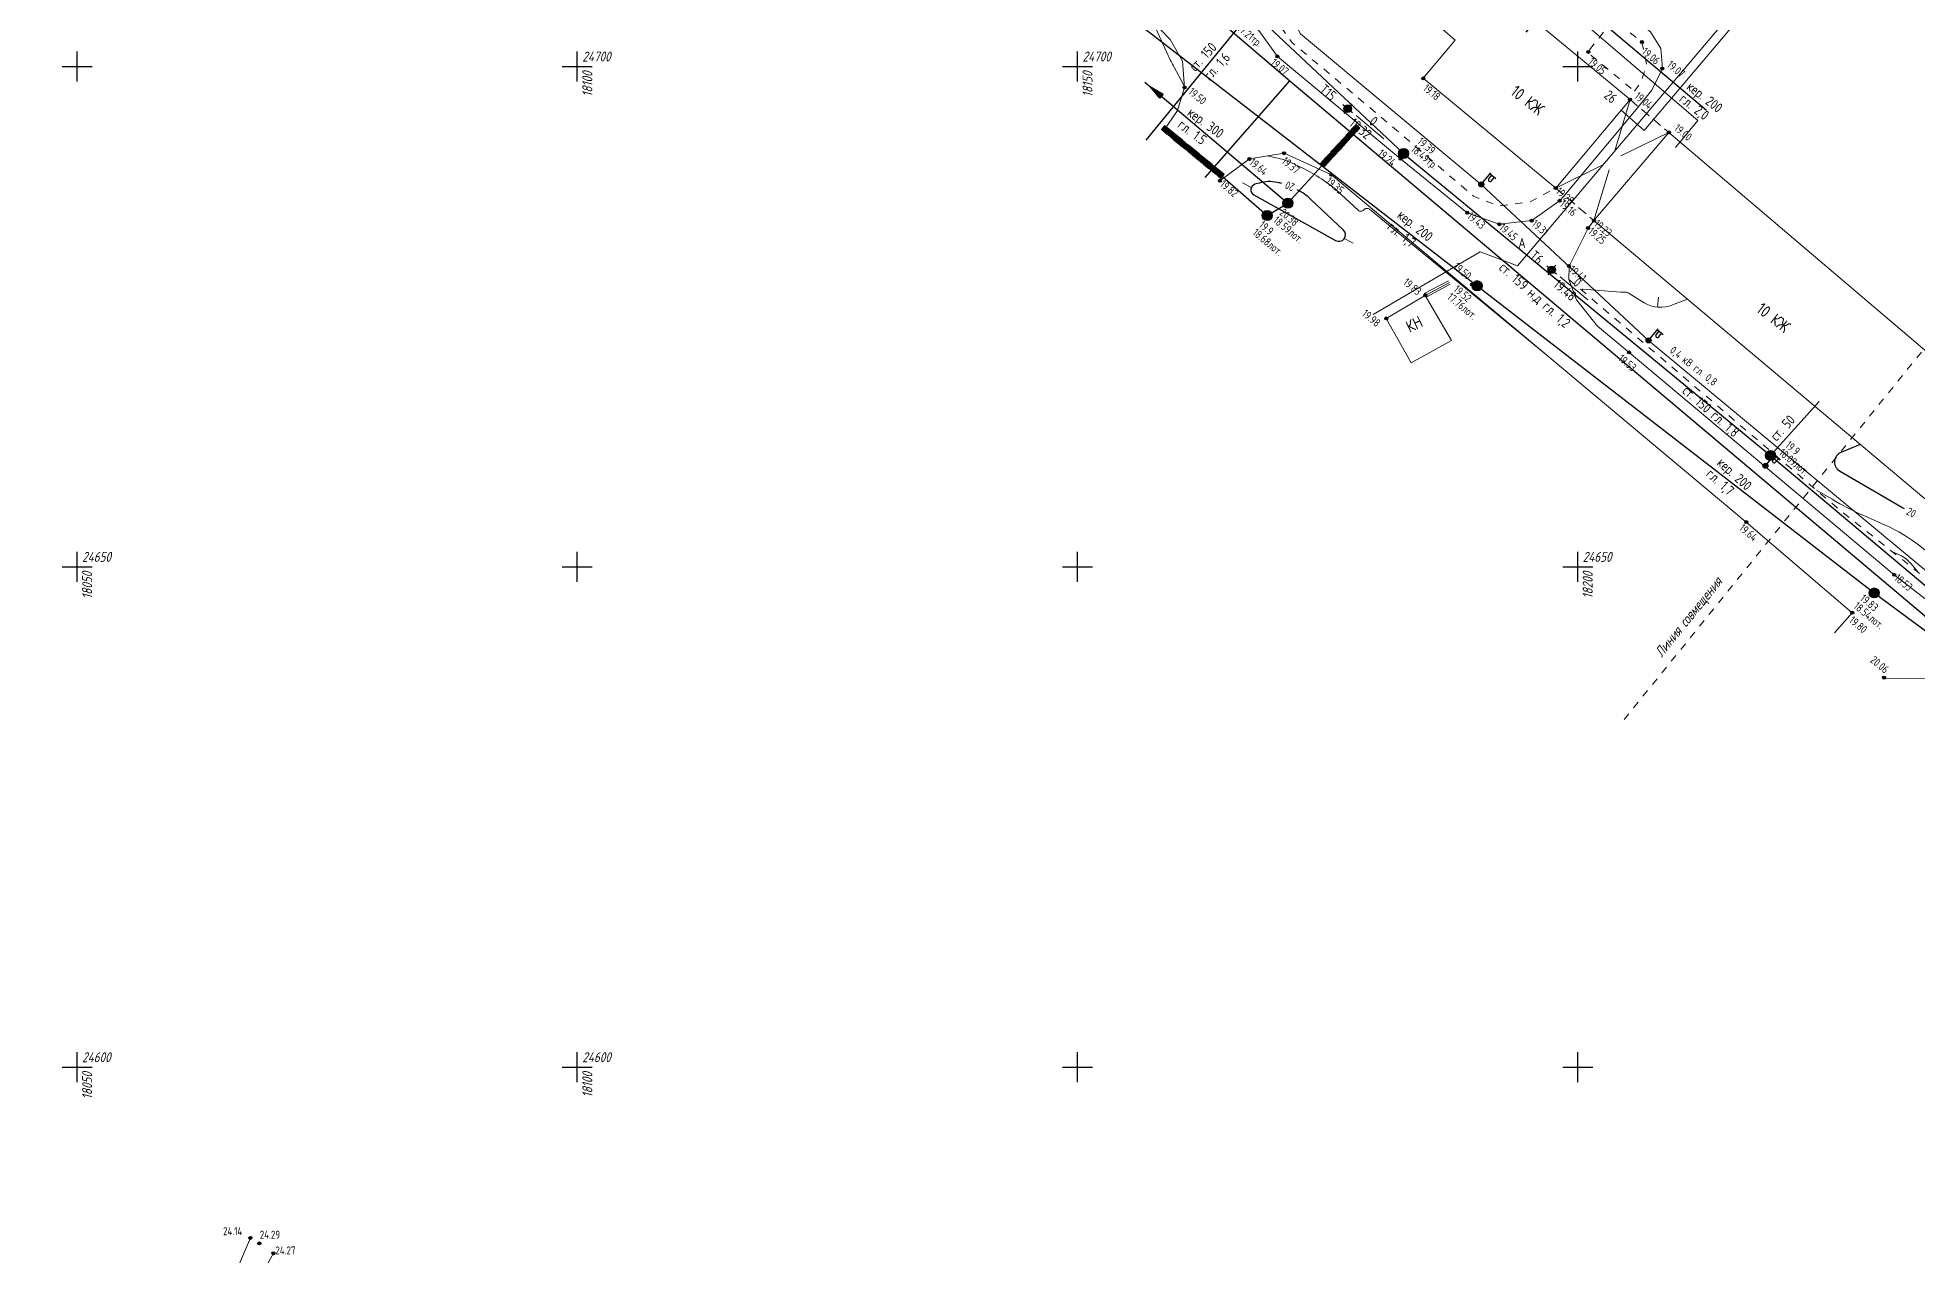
# Model space of a CAD drawing. Header units: metres. Extents: x 2491 to 4153, y 1142 to 2058.
# Drawn here: x 2638.1 to 2826, y 1587.5 to 1709.2 of the extents above; entities that cross this region are included whole.
import ezdxf
from ezdxf.enums import TextEntityAlignment as Align

# ---------------------------------------------------------------- set-up
doc = ezdxf.new("R2010")
doc.units = ezdxf.units.M
doc.linetypes.add('g5_01_5x1_5', pattern=[1.5, 0.75, -0.75])
doc.linetypes.add('g5_02x1', pattern=[1.5, 1, -0.5])
for name, color, linetype, transparency in [('01_Геодезические пункты', 7, 'Continuous', 0.6), ('02_Сетка', 7, 'Continuous', 0.6), ('03_Здания и строения', 7, 'Continuous', 0.6), ('05_Элементы зданий', 7, 'Continuous', 0.6), ('06_Инженерно-технические сооружения', 7, 'Continuous', 0.6), ('07_Объекты электропередачи', 7, 'Continuous', 0.6), ('10_Границы покрытий и угодий', 7, 'Continuous', 0.6), ('14_Ограждения', 7, 'Continuous', 0.6), ('19_Горизонтали', 7, 'Continuous', 0.6), ('30_Канализация', 7, 'Continuous', 0.6), ('31_Водопровод', 7, 'Continuous', 0.6), ('33_Газопровод', 7, 'Continuous', 0.6), ('37_Кабель низкого напряжения', 7, 'Continuous', 0.6), ('38_Кабели высокого напряжения', 7, 'Continuous', 0.6), ('44_Крышки колодцев', 7, 'Continuous', 0.6), ('61_Отметки высоты поверхности', 7, 'Continuous', 0.6)]:
    doc.layers.add(name, color=color, linetype=linetype, transparency=transparency)
doc.layers.add('rastr', color=7, linetype='Continuous')
doc.layers.add('Сетка', color=7, linetype='Continuous')
doc.styles.add('LIKE11', font='GOST_0.TTF')
doc.styles.add('LIKE14', font='GOST_0.TTF')
doc.styles.add('LIKE17', font='GOST_0.TTF')
doc.styles.add('LIKE32', font='GOST_0.TTF')
doc.styles.add('LIKE36', font='GOST_0.TTF')
doc.styles.add('Line_GUGK', font='GOST_0.TTF')
doc.styles.add('pragmai.shx', font='GOST_0.TTF')
doc.styles.get("Standard").update_dxf_attribs({"font": 'GOST_0.TTF'})
doc.linetypes.add('g5_119_1', pattern='A,4,-1,[31,GUGK_2005.shx,S=0.1,R=0,X=0,Y=0],0.35,[31,GUGK_2005.shx,S=0.08,R=0,X=0,Y=0],3.3,[31,GUGK_2005.shx,S=0.08,R=180,X=0,Y=0],0.35,[31,GUGK_2005.shx,S=0.1,R=180,X=0,Y=0],-1', length=10)
doc.linetypes.add('g5_119_3', pattern='A,4,-1,[31,GUGK_2005.shx,S=0.1,R=0,X=0,Y=0],4,[31,GUGK_2005.shx,S=0.1,R=180,X=0,Y=0],-1', length=10)
doc.linetypes.add('g5_122_g', pattern='A,1,-1,1.5,-0.4,["Г",Line_GUGK,S=1,R=0,X=0,Y=-0.5],-1.5,1.5,-1,4,-1,4,-1,3', length=20.9)
doc.linetypes.add('g5_122_k', pattern='A,1,-1,1.5,-0.4,["К",Line_GUGK,S=1,R=0,X=0,Y=-0.5],-1.5,1.5,-1,4,-1,4,-1,3', length=20.9)
doc.linetypes.add('g5_122_kl', pattern='A,1,-1,1.5,-0.4,["Кл",Line_GUGK,S=1,R=0,X=0,Y=-0.5],-2.4,1.5,-1,4,-1,4,-1,3', length=21.8)
doc.linetypes.add('g5_122_v', pattern='A,1,-1,1.5,-0.4,["В",Line_GUGK,S=1,R=0,X=0,Y=-0.5],-1.5,1.5,-1,4,-1,4,-1,3', length=20.9)
doc.linetypes.add('g5_472', pattern='A,0,-4,[25,GUGK_2005.shx,S=0.4,R=0,X=0,Y=-0.2],0', length=4)
doc.linetypes.add('g5_474_1a', pattern='A,1,-0.25,[28,GUGK_2005.shx,S=1,R=0,X=0,Y=0],-0.25,1', length=2.5)

# ---------------------------------------------------------------- blocks, each defined once
blk = doc.blocks.new('g5_012')
at = {"color": 92}
for points in [[(-1.5, 0), (1.5, 0)], [(0, -1.5), (0, 1.5)]]:
    blk.add_lwpolyline(points, dxfattribs=at)
blk = doc.blocks.new('g5_330')
blk.add_hatch(color=0).paths.add_polyline_path([(0.15, 0, 1), (-0.15, 0, 1)])
at = {"color": 0}
blk.add_circle((0, 0), 0.15, dxfattribs=at)
blk = doc.blocks.new('g5_117v')
h = blk.add_hatch(color=255)
h.paths.add_polyline_path([(-0.46, 0.04), (0.46, 0.04, 0.921954)])
h.paths.add_polyline_path([(0.46, -0.04), (-0.46, -0.04, 0.921954)])
at = {"color": 0}
blk.add_line((-0.5, 0), (0.5, 0), dxfattribs=at)
blk.add_circle((0, 0), 0.5, dxfattribs=at)
blk = doc.blocks.new('g5_110_1c')
h = blk.add_hatch(color=255)
edge = h.paths.add_edge_path()
edge.add_arc((0, 0), 0.212, 0, 360)
edge = h.paths.add_edge_path(flags=16)
edge.add_arc((0, 0), 0.0975, 0, 360)
h = blk.add_hatch(color=0)
edge = h.paths.add_edge_path()
edge.add_arc((0, 0), 0.06, 0, 360)
at = {"color": 0}
for p, q in [((0, 0.25), (0, 1.5)), ((0, 1.38), (0.75, 1.38))]:
    blk.add_line(p, q, dxfattribs=at)
blk.add_lwpolyline([(0.2, 1.38), (0.2, 0.93, 1.040016), (0.55, 0.93), (0.55, 1.38)], format="xyb", dxfattribs=at)
for radius in [0.25, 0.06]:
    blk.add_circle((0, 0), radius, dxfattribs=at)
blk = doc.blocks.new('g5_005_1')
h = blk.add_hatch(color=255)
edge = h.paths.add_edge_path()
edge.add_arc((0, 0), 0.338, 0, 360)
edge = h.paths.add_edge_path(flags=16)
edge.add_arc((0, 0), 0.1, 0, 360)
at = {"color": 0}
for p, q in [((-0.625, 0), (-0.375, 0)), ((0, 0.625), (0, 0.375)), ((0.375, 0), (0.625, 0)), ((0, -0.375), (0, -0.625))]:
    blk.add_line(p, q, dxfattribs=at)
for radius in [0.375, 0.0625]:
    blk.add_circle((0, 0), radius, dxfattribs=at)
blk = doc.blocks.new('g5_128a')
h = blk.add_hatch(color=255)
h.paths.add_polyline_path([(-0.1625, 0.2125), (-0.3375, 0.2125), (-0.3375, -0.2125), (-0.1625, -0.2125)])
h.paths.add_polyline_path([(0.0875, 0.2125), (-0.0875, 0.2125), (-0.0875, -0.2125), (0.0875, -0.2125)])
h.paths.add_polyline_path([(0.3375, 0.2125), (0.1625, 0.2125), (0.1625, -0.2125), (0.3375, -0.2125)])
at = {"color": 0}
blk.add_lwpolyline([(-0.375, -0.25), (0.375, -0.25), (0.375, 0.25), (-0.375, 0.25)], close=True, dxfattribs=at)
for points in [[(-0.125, -0.25), (-0.125, 0.25)], [(0.125, -0.25), (0.125, 0.25)]]:
    blk.add_lwpolyline(points, dxfattribs=at)
blk = doc.blocks.new('g5_117kl')
h = blk.add_hatch(color=255)
h.paths.add_polyline_path([(0.42, 0.2, 0.633652), (-0.42, 0.2)])
h.paths.add_polyline_path([(-0.45, 0.12, 0.067116), (-0.46, 0, 0.067116), (-0.45, -0.12), (0.45, -0.12, 0.067116), (0.46, 0, 0.067116), (0.45, 0.12)])
h.paths.add_polyline_path([(-0.42, -0.2, 0.633652), (0.42, -0.2)])
at = {"color": 0}
for p, q in [((-0.47, 0.16), (0.47, 0.16)), ((-0.47, -0.16), (0.47, -0.16))]:
    blk.add_line(p, q, dxfattribs=at)
blk.add_circle((0, 0), 0.5, dxfattribs=at)
blk = doc.blocks.new('g5_122_3')
blk.add_hatch(color=0).paths.add_polyline_path([(0, -0.25), (0, 0.25), (1.5, 0)])
at = {"color": 0}
blk.add_lwpolyline([(0, -0.25), (0, 0.25), (1.5, 0), (0, -0.25)], dxfattribs=at)
blk = doc.blocks.new('g5_117kb')
h = blk.add_hatch(color=255)
h.paths.add_polyline_path([(0.04, 0.04), (0.46, 0.04, 0.367426), (0.04, 0.46)])
h.paths.add_polyline_path([(-0.04, 0.46, 0.367426), (-0.46, 0.04), (-0.04, 0.04)])
h.paths.add_polyline_path([(-0.04, -0.04), (-0.46, -0.04, 0.367426), (-0.04, -0.46)])
h.paths.add_polyline_path([(0.04, -0.46, 0.367426), (0.46, -0.04), (0.04, -0.04)])
at = {"color": 0}
for points in [[(-0.5, 0), (0.5, 0)], [(0, 0.5), (0, -0.5)]]:
    blk.add_lwpolyline(points, dxfattribs=at)
blk.add_circle((0, 0), 0.5, dxfattribs=at)
blk = doc.blocks.new('g_scratch')
at = {"color": 0, "linetype": 'ByBlock', "lineweight": 15}
blk.add_line((0, 0), (1, 0), dxfattribs=at)

msp = doc.modelspace()

# ---------------------------------------------------------------- linework, layer by layer
at = {"layer": '01_Геодезические пункты', "color": 7, "lineweight": 20, "flags": 128}
for points in [[(2772.66, 1699.04), (2769.87, 1701.35)], [(2793.03, 1682.93), (2790.26, 1685.24)]]:
    msp.add_lwpolyline(points, dxfattribs=at)
at = {"layer": '03_Здания и строения', "color": 7, "linetype": 'Continuous', "lineweight": 20, "flags": 128}
for points in [[(2777.32, 1711.02), (2779.78, 1708.9), (2776.58, 1705.09), (2789.83, 1694.12), (2797.26, 1702.96), (2781.64, 1715.9), (2777.32, 1711.02)], [(2801.14, 1699.67), (2793.65, 1690.87), (2828.93, 1661.22), (2832.35, 1665.31), (2831.01, 1666.49), (2834.7, 1671.2), (2830.07, 1675.07), (2801.14, 1699.67)], [(2775.38, 1676.64), (2772.88, 1681.08), (2776.78, 1683.39), (2779.41, 1678.88), (2775.38, 1676.64)]]:
    msp.add_lwpolyline(points, dxfattribs=at)
at = {"layer": '05_Элементы зданий', "color": 7, "linetype": 'Continuous', "lineweight": 20, "flags": 128}
for points, elevation in [([(2795.73, 1697.83), (2797.26, 1702.96)], 19.23), ([(2801.14, 1699.67), (2796.34, 1697.32)], 19), ([(2794.55, 1696.43), (2789.83, 1694.12)], 19), ([(2793.65, 1690.87), (2795.16, 1695.92)], 19.23)]:
    msp.add_lwpolyline(points, dxfattribs=dict(at, elevation=elevation))
at = {"layer": '05_Элементы зданий', "color": 7, "linetype": 'g5_02x1', "lineweight": 20, "flags": 128}
for points in [[(2797.26, 1702.96), (2801.14, 1699.67)], [(2789.83, 1694.12), (2793.65, 1690.87)]]:
    msp.add_lwpolyline(points, dxfattribs=at)
at = {"layer": '06_Инженерно-технические сооружения', "color": 7, "linetype": 'Continuous', "lineweight": 20, "flags": 128}
msp.add_lwpolyline([(2781.46, 1684.41), (2781.47, 1684.48), (2781.96, 1684.88), (2782.39, 1684.62), (2782.47, 1684.2), (2781.7, 1683.88), (2781.46, 1684.41)], dxfattribs=at)
at = {"layer": '10_Границы покрытий и угодий', "color": 7, "linetype": 'Continuous', "lineweight": 20, "flags": 128}
for points in [[(2808.86, 1737.18), (2809.06, 1740.81), (2807.22, 1743.71), (2798.38, 1751.27), (2794.8, 1753.2), (2791.49, 1753.52), (2789.01, 1752.48), (2786.6, 1750.63), (2764.16, 1724.15), (2760.34, 1719.68), (2759.09, 1716.37), (2758.99, 1712.89), (2759.13, 1711.29), (2762.02, 1707.27), (2774.32, 1697.05), (2780.98, 1691.65), (2784.18, 1690.5), (2787.43, 1690.86), (2790.22, 1692.84)], [(2808.86, 1737.18), (2791.21, 1716.03), (2799.29, 1709.72), (2800.35, 1708.06), (2800.49, 1706.05), (2799.45, 1703.9), (2798.04, 1702.18), (2790.63, 1693.3), (2790.22, 1692.84)], [(2750.96, 1700.31), (2752.01, 1701.85), (2752.73, 1704.16), (2752.54, 1706.8), (2751.3, 1708.95), (2747.17, 1713.25), (2753.75, 1721.27), (2754.24, 1722.97), (2754.04, 1725.17), (2752.83, 1726.74), (2751.17, 1727.37), (2749.22, 1727.57), (2747.4, 1726.33), (2744.45, 1722.54)], [(2817.71, 1649.66), (2819.48, 1651.67), (2808.88, 1660.73), (2767.41, 1695.44), (2762.68, 1697.6), (2759.21, 1697.02), (2756.26, 1694.84)], [(2793.65, 1690.87), (2793.06, 1690.12), (2791.16, 1686.31), (2791.15, 1684.99), (2791.91, 1682.95), (2794.01, 1680.33), (2797.17, 1677.69), (2823.67, 1655.47), (2847.54, 1636.97), (2850.86, 1637.24), (2853.57, 1638.78), (2859.48, 1645.17), (2863.94, 1650.34), (2862.62, 1651.37)], [(2822.72, 1645.15), (2826.95, 1645.12), (2840.83, 1633.71), (2858.47, 1619.61)], [(2661.65, 1587.66), (2658.78, 1582.53), (2656.42, 1576.98), (2655.46, 1573.05), (2654.75, 1568.06), (2654.77, 1564.1), (2655.51, 1558.87)]]:
    msp.add_lwpolyline(points, dxfattribs=at)
at = {"layer": '10_Границы покрытий и угодий', "color": 7, "linetype": 'g5_01_5x1_5', "lineweight": 20, "flags": 128}
for points in [[(2795.26, 1732.04), (2799.48, 1728.51), (2807.45, 1737.85), (2807.68, 1739.4), (2806.84, 1741.9), (2797.35, 1750.13), (2794.77, 1751.5), (2791.69, 1751.8), (2789.3, 1750.66), (2787.34, 1749.09), (2780.19, 1740.52), (2772.97, 1731.86), (2765.43, 1722.93), (2761.54, 1718.27), (2760.8, 1716.1), (2760.89, 1713.02), (2762.06, 1710.62), (2763.5, 1708.64), (2772.32, 1701.26), (2781.6, 1693.31), (2784.14, 1692.33), (2787.24, 1692.71), (2789.83, 1694.12)], [(2797.71, 1703.79), (2798.36, 1704.69), (2798.93, 1706.4), (2798.44, 1708.71), (2795.59, 1710.95), (2793, 1707.68), (2797.71, 1703.79)], [(2791.15, 1684.99), (2798.76, 1678.52), (2807.79, 1670.82), (2817.92, 1662.2), (2824.65, 1656.85), (2834.19, 1649.23), (2841.51, 1657.99), (2847.4, 1665.5)]]:
    msp.add_lwpolyline(points, dxfattribs=at)
at = {"layer": '14_Ограждения', "color": 7, "linetype": 'Continuous', "lineweight": 20, "flags": 128}
for points in [[(2776.68, 1683.57), (2779.1, 1684.85)], [(2776.87, 1683.21), (2779.29, 1684.5)]]:
    msp.add_lwpolyline(points, dxfattribs=at)
at = {"layer": '14_Ограждения', "color": 7, "linetype": 'g5_472', "lineweight": 20, "flags": 128}
msp.add_lwpolyline([(2776.78, 1683.39), (2779.2, 1684.67)], dxfattribs=at)
at = {"layer": '14_Ограждения', "color": 7, "linetype": 'g5_474_1a', "lineweight": 20, "flags": 128}
msp.add_lwpolyline([(2623.39, 1595.84), (2624.23, 1582.17), (2640.29, 1582.51), (2656.71, 1582.98), (2659.35, 1589.2)], dxfattribs=at)
at = {"layer": '19_Горизонтали', "color": 32, "linetype": 'Continuous', "lineweight": 20, "flags": 128}
for points, elevation in [([(2749.52, 1710.8), (2751.09, 1707.37, 0.017016), (2751.38, 1706.77), (2751.38, 1706.77, -0.00229), (2751.7, 1706.19), (2752.65, 1704.4, -0.011229), (2752.7, 1704.3), (2752.72, 1704.24)], 19.5), ([(2761.03, 1697.33), (2761.87, 1697.15, -0.060806), (2763.5, 1696.59), (2764.74, 1695.99, -0.076154), (2768.4, 1693.48), (2770.09, 1691.89, 0.439269), (2770.64, 1691.93), (2770.64, 1691.93, -0.419756), (2771.21, 1692), (2789.13, 1677.26)], 19.5), ([(2802.99, 1683.02), (2801.51, 1682.43, -0.236268), (2798.67, 1682.66), (2797.06, 1683.63, 0.170401), (2796.71, 1683.71), (2796.71, 1683.71, -0.05276), (2796.34, 1683.7), (2792.56, 1684.01, 0.63072), (2792.5, 1683.9), (2792.58, 1683.77)], 19.5), ([(2833.86, 1649.49), (2829.08, 1655.53, 0.12137), (2822.76, 1660.43), (2820.62, 1661.38, -0.027963), (2817.45, 1663.01), (2815.91, 1663.91)], 19.5), ([(2823.52, 1657.75), (2824.22, 1657.44, -0.121371), (2825.39, 1656.52), (2825.98, 1655.79)], 19)]:
    msp.add_lwpolyline(points, format="xyb", dxfattribs=dict(at, elevation=elevation))
at = {"layer": '19_Горизонтали', "color": 32, "linetype": 'Continuous', "lineweight": 30, "elevation": 20, "flags": 128}
for points in [[(2762.47, 1694.56, 0.01602), (2761.99, 1694.68), (2761.99, 1694.68, 0.122793), (2760.18, 1694.61), (2759.77, 1694.49, 0.665849), (2759.65, 1693.45), (2767.82, 1688.87, 0.884957), (2768.6, 1689.93), (2765.36, 1692.98, 0.066246), (2764, 1693.95, 0.066246)], [(2820.28, 1668.48), (2818.34, 1667.7, 0.623488), (2818.2, 1665.86), (2824.43, 1662.21, 0.002484), (2824.65, 1662.08, 0.002484)]]:
    msp.add_lwpolyline(points, format="xyb", dxfattribs=at)
at = {"layer": '30_Канализация', "color": 12, "linetype": 'g5_122_k', "lineweight": 30, "flags": 128}
for points in [[(2786.89, 1709.68), (2790.54, 1714.02), (2804.9, 1701.91)], [(2746.21, 1712.03), (2781.99, 1684.34), (2821.67, 1653.65), (2829.61, 1647.81), (2860.17, 1625.27), (2864.29, 1621.83)]]:
    msp.add_lwpolyline(points, dxfattribs=at)
at = {"layer": '30_Канализация', "color": 42, "linetype": 'g5_122_kl', "lineweight": 30, "flags": 128}
for points in [[(2748.77, 1704.7), (2763.05, 1692.6), (2766.75, 1696.68)], [(2756.24, 1695.51), (2760.98, 1691.37), (2763.05, 1692.6)]]:
    msp.add_lwpolyline(points, dxfattribs=at)
at = {"layer": '31_Водопровод', "color": 94, "linetype": 'g5_122_v', "lineweight": 30, "flags": 128}
for points in [[(2748.89, 1698.89), (2759.46, 1711.79), (2774.62, 1697.57), (2811.31, 1667.38), (2816.15, 1672.78)], [(2811.31, 1667.38), (2851.32, 1633.77)]]:
    msp.add_lwpolyline(points, dxfattribs=at)
at = {"layer": '33_Газопровод', "color": 132, "linetype": 'g5_122_g', "lineweight": 30, "flags": 128}
for points in [[(2749.36, 1716.72), (2763.26, 1704.83), (2863.49, 1620.41)], [(2754.79, 1695.18), (2763.26, 1704.83)]]:
    msp.add_lwpolyline(points, dxfattribs=at)
at = {"layer": '37_Кабель низкого напряжения', "color": 1, "linetype": 'g5_119_3', "lineweight": 20, "flags": 128}
for points in [[(2808.58, 1710.01), (2804.77, 1713.37), (2813, 1734.9), (2792.37, 1751.34), (2777.96, 1734.95), (2763.17, 1717.64), (2762.1, 1713.77), (2764.33, 1709.53), (2782.39, 1694.48), (2799.11, 1678.89), (2847.25, 1638.94), (2870.51, 1666.32), (2874.65, 1670.74)], [(2796.38, 1701.91), (2798.68, 1699.88), (2819.31, 1724.24), (2828.94, 1735.6)], [(2801.81, 1698.18), (2804.04, 1700.87), (2787.71, 1714.86), (2800.38, 1730.15), (2796.2, 1733.7)]]:
    msp.add_lwpolyline(points, dxfattribs=at)
at = {"layer": '38_Кабели высокого напряжения', "color": 1, "linetype": 'g5_119_1', "lineweight": 20, "flags": 128}
msp.add_lwpolyline([(2771.57, 1681.47), (2782.28, 1687.73), (2786, 1686.33), (2828.24, 1736.19)], dxfattribs=at)
at = {"layer": 'rastr', "color": 5, "linetype": 'g5_01_5x1_5', "lineweight": 20, "flags": 128}
msp.add_lwpolyline([(2796.66, 1641), (2845.84, 1701.77)], dxfattribs=at)

# ---------------------------------------------------------------- block references
at = {"layer": '01_Геодезические пункты', "color": 7, "linetype": 'Continuous', "lineweight": 20, "rotation": 320.2244407250127}
for p in [(2769.04, 1702.05, 19.32), (2789.43, 1685.94, 19.48)]:
    msp.add_blockref('g5_005_1', p, dxfattribs=at)
at = {"layer": '02_Сетка', "color": 92, "linetype": 'Continuous', "lineweight": 15, "ltscale": 0.5}
for p in [(2642.03, 1706.26), (2692.03, 1706.26), (2742.03, 1706.26), (2792.03, 1706.26), (2642.03, 1656.26), (2692.03, 1656.26), (2742.03, 1656.26), (2792.03, 1656.26), (2642.03, 1606.26), (2692.03, 1606.26), (2742.03, 1606.26), (2792.03, 1606.26)]:
    msp.add_blockref('g5_012', p, dxfattribs=at)
at = {"layer": '06_Инженерно-технические сооружения', "color": 7, "linetype": 'Continuous', "lineweight": 20}
for p, rotation in [((2750.87, 1699.91, 19.77), 140.562084797758), ((2751.49, 1699.41, 19.8), 140.5620861111111), ((2752.07, 1698.93, 19.8), 140.5620861111111), ((2752.65, 1698.46, 19.73), 140.5620861111111), ((2768.29, 1698.35, 19.27), 46.07583333333334), ((2768.79, 1698.9, 19.25), 46.07583333333334), ((2769.3, 1699.47, 19.24), 46.07583333333334), ((2769.8, 1700.02, 19.22), 46.07583333333334), ((2753.24, 1697.98, 19.7), 140.5620861111111), ((2753.82, 1697.51, 19.7), 140.5620861111111), ((2754.4, 1697.02, 19.73), 140.5620861111111), ((2755.03, 1696.5, 19.73), 140.5620861111111), ((2766.75, 1696.68, 19.32), 46.07583321586672), ((2767.26, 1697.24, 19.31), 46.07583333333334), ((2767.77, 1697.79, 19.29), 46.07583333333334), ((2755.66, 1695.98, 19.69), 140.5620861111111), ((2756.24, 1695.51, 19.67), 140.5620861111111)]:
    msp.add_blockref('g5_128a', p, dxfattribs=dict(at, rotation=rotation))
at = {"layer": '07_Объекты электропередачи', "color": 7, "linetype": 'Continuous', "lineweight": 20, "rotation": 320.2244407250127}
for p in [(2782.39, 1694.48, 19.45), (2799.11, 1678.89, 19.68), (2810.8, 1666.36, 19.67)]:
    msp.add_blockref('g5_110_1c', p, dxfattribs=at)
at = {"layer": '19_Горизонтали', "color": 32, "linetype": 'Continuous', "lineweight": -3}
for p, rotation in [((2759.41, 1694.18, 20), 153.2478615773089), ((2768.69, 1689.06, 20), 332.073033067888), ((2799.99, 1682.22, 19.5), 82.62953171073907)]:
    msp.add_blockref('g_scratch', p, dxfattribs=dict(at, rotation=rotation))
at = {"layer": '30_Канализация', "color": 7, "linetype": 'Continuous', "lineweight": 20, "rotation": 139.7192649071296}
msp.add_blockref('g5_122_3', (2750.43, 1703.3), dxfattribs=at)
at = {"layer": '44_Крышки колодцев', "color": 7, "linetype": 'Continuous', "lineweight": 20}
for name, p, rotation in [('g5_117v', (2774.62, 1697.57, 19.39), 320.2244407250127), ('g5_117kl', (2763.05, 1692.6, 20.38), 320.2655211251469), ('g5_117kl', (2760.98, 1691.37, 19.9), 320.2655211251469), ('g5_117kb', (2781.99, 1684.34, 19.52), 320.2244407250127), ('g5_117v', (2811.31, 1667.38, 19.9), 320.2244407250127), ('g5_117kb', (2821.67, 1653.65, 19.83), 320.2244407250127)]:
    msp.add_blockref(name, p, dxfattribs=dict(at, rotation=rotation))
at = {"layer": '61_Отметки высоты поверхности', "color": 7, "linetype": 'Continuous', "lineweight": 20}
for p, rotation in [((2798.45, 1708.71), 320.1837874390728), ((2762.02, 1707.27, 19.07), 320.2244407250127), ((2793.1, 1707.72), 320.1837874390728), ((2800.48, 1706.06), 320.1837874390728), ((2752.73, 1704.16), 320.1837874390728), ((2776.59, 1705.07), 320.1837874390728), ((2797.26, 1702.96, 19.04), 320.2244407250127), ((2801.14, 1699.67, 19), 320.2244407250127), ((2759.21, 1697.02, 19.64), 320.2244407250127), ((2762.68, 1697.6, 19.37), 320.2244407250127), ((2774.32, 1697.05, 19.24), 320.2244407250127), ((2756.26, 1694.84, 19.82), 320.2244407250127), ((2767.41, 1695.44, 19.35), 320.2244407250127), ((2789.83, 1694.12, 19.29), 320.2244407250127), ((2790.22, 1692.84, 19.16), 320.2244407250127), ((2780.98, 1691.65, 19.43), 320.2244407250127), ((2784.18, 1690.5, 19.45), 320.2244407250127), ((2787.43, 1690.86, 19.31), 320.2244407250127), ((2793.06, 1690.12, 19.25), 320.2244407250127), ((2793.65, 1690.87, 19.23), 320.2244407250127), ((2791.16, 1686.31, 19.41), 320.2244407250127), ((2781.47, 1684.48, 19.5), 320.2244407250127), ((2776.8, 1683.41), 320.1837874390728), ((2772.89, 1681.08), 320.1837874390728), ((2797.17, 1677.69, 19.53), 320.2244407250127), ((2808.88, 1660.73, 19.64), 320.2244407250127), ((2823.67, 1655.47, 18.53), 320.2244407250127), ((2819.48, 1651.67, 19.8), 320.2244407250127), ((2822.66, 1645.19), 320.1837874390728)]:
    msp.add_blockref('g5_330', p, dxfattribs=dict(at, rotation=rotation))
for p in [(2659.35, 1589.2, 24.14), (2660.24, 1588.65, 24.29), (2661.65, 1587.66, 24.14)]:
    msp.add_blockref('g5_330', p, dxfattribs=at)

# ---------------------------------------------------------------- texts
at = {"color": 7, "linetype": 'Continuous', "lineweight": 15, "ltscale": 0.5, "style": 'LIKE11'}
for s, rotation, p in [('17.21тр.', 320.2244, (2757.93, 1709.94)), ('19.39', 320.2244, (2775.93, 1698.64)), ('18.49тр.', 320.2244, (2775.29, 1697.88)), ('18.59лот.', 320.2655, (2761.52, 1690.76)), ('20.38', 320.2655, (2762.16, 1691.52)), ('18.68лот.', 320.2655, (2759.45, 1689.52)), ('19.9', 320.2655, (2760.09, 1690.29)), ('19.52', 320.2244, (2779.55, 1683.87)), ('17.76лот.', 320.2244, (2778.91, 1683.1)), ('19.9', 320.2244, (2812.71, 1668.3)), ('18.09лот.', 320.2244, (2812.07, 1667.53)), ('18.54лот.', 320.2244, (2819.54, 1652.21)), ('19.83', 320.2244, (2820.18, 1652.98))]:
    msp.add_text(s, height=0.8, rotation=rotation, dxfattribs=at).set_placement(p)
at = {"layer": '01_Геодезические пункты', "color": 7, "linetype": 'Continuous', "lineweight": 20, "ltscale": 0.5, "style": 'LIKE36'}
for s, p in [('T15', (2766.14, 1703.81)), ('19.32', (2769.1, 1700.43)), ('0', (2771.1, 1700.59)), ('T6', (2787.14, 1687.19)), ('19.48', (2789.5, 1684.31)), ('0', (2791.48, 1684.49))]:
    msp.add_text(s, height=1, rotation=320.2244, dxfattribs=at).set_placement(p)
at = {"layer": '03_Здания и строения', "color": 7, "linetype": 'Continuous', "lineweight": 15}
for s, height, rotation, style, p in [('10 КЖ', 1.2, 321.9117, 'LIKE14', (2785.22, 1703.53)), ('26', 1, 320.5453, 'LIKE36', (2794.57, 1703.22)), ('10 КЖ', 1.2, 321.9117, 'LIKE14', (2809.8, 1681.81)), ('КН', 1.2, 25.7629, 'LIKE14', (2775.23, 1679.63))]:
    msp.add_text(s, height=height, rotation=rotation, dxfattribs=dict(at, style=style)).set_placement(p)
at = {"layer": '10_Границы покрытий и угодий', "color": 7, "linetype": 'Continuous', "lineweight": 15, "style": 'LIKE11'}
msp.add_text('А', height=1, dxfattribs=at).set_placement((2786.1, 1688.13))
at = {"layer": '19_Горизонтали', "color": 32, "linetype": 'Continuous', "lineweight": 15, "style": 'pragmai.shx'}
for rotation, p in [(157.6851, (2763.25, 1694.3, 20)), (331.8892, (2825.37, 1661.69, 20))]:
    msp.add_text('20', height=0.8, rotation=rotation, dxfattribs=at).set_placement(p, align=Align.MIDDLE_CENTER)
at = {"layer": '30_Канализация', "color": 12, "linetype": 'Continuous', "lineweight": 15, "style": 'LIKE32'}
for s, rotation, p in [('кер. 200', 321.8423, (2802.83, 1704.07)), ('гл. 2,0', 321.8423, (2802.09, 1702.85)), ('кер. 200', 321.1427, (2773.9, 1691.24)), ('гл. 1,7', 321.1427, (2772.89, 1690.07)), ('кер. 200', 317.7132, (2805.87, 1666.53)), ('гл. 1,7', 317.7132, (2804.78, 1665.43))]:
    msp.add_text(s, height=1, rotation=rotation, dxfattribs=at).set_placement(p)
at = {"layer": '30_Канализация', "color": 42, "linetype": 'Continuous', "lineweight": 15, "style": 'LIKE32'}
for s, p in [('гл. 1.5', (2751.95, 1700.24)), ('кер. 300', (2752.92, 1701.45))]:
    msp.add_text(s, height=1, rotation=323.3085, dxfattribs=at).set_placement(p)
at = {"layer": '31_Водопровод', "color": 94, "linetype": 'Continuous', "lineweight": 15, "style": 'LIKE32'}
for s, rotation, p in [('ст. 150', 46.9063, (2753.81, 1705.71)), ('гл. 1,6', 46.9063, (2755.22, 1704.78)), ('ст. 150 гл. 1,8', 318.8282, (2802.4, 1673.71)), ('ст. 50', 46.9063, (2811.9, 1668.76))]:
    msp.add_text(s, height=1, rotation=rotation, dxfattribs=at).set_placement(p)
at = {"layer": '33_Газопровод', "color": 132, "linetype": 'Continuous', "lineweight": 15, "style": 'LIKE32'}
msp.add_text('ст. 159 н.д гл. 1,2', height=1, rotation=318.1691, dxfattribs=at).set_placement((2784.08, 1686.03))
at = {"layer": '37_Кабель низкого напряжения', "color": 1, "linetype": 'Continuous', "lineweight": 15, "style": 'LIKE32'}
msp.add_text('0,4 кВ гл. 0,8', height=0.8, rotation=321.9615, dxfattribs=at).set_placement((2801.17, 1677.74))
at = {"layer": '61_Отметки высоты поверхности', "color": 7, "linetype": 'Continuous', "lineweight": 15, "ltscale": 0.5, "style": 'LIKE17'}
for s, rotation, p in [('19.06', 320.1838, (2798.37, 1707.6, -14.74)), ('19.07', 320.2244, (2761.27, 1706.53)), ('19.05', 320.1838, (2793.01, 1706.61, -14.74)), ('19.07', 320.1838, (2800.88, 1706.31, -14.74)), ('19.18', 320.1838, (2776.5, 1703.96, -14.74)), ('19.50', 320.1838, (2753.04, 1703.6, -14.74)), ('19.04', 320.2244, (2797.63, 1703.17)), ('19.00', 320.2244, (2801.6, 1699.97)), ('19.64', 320.2244, (2759.14, 1696.56)), ('19.37', 320.2244, (2762.37, 1696.68)), ('19.24', 320.2244, (2771.97, 1697.45)), ('19.35', 320.2244, (2766.78, 1694.67)), ('19.82', 320.2244, (2756.19, 1694.37)), ('19.28', 320.2244, (2789.77, 1693.65)), ('19.43', 320.2244, (2780.91, 1691.18)), ('19.16', 320.2244, (2790.15, 1692.37)), ('19.45', 320.2244, (2784.11, 1690.03)), ('19.31', 320.2244, (2787.36, 1690.4)), ('19.25', 320.2244, (2793, 1689.65)), ('19.23', 320.2244, (2793.59, 1690.4)), ('19.50', 320.2244, (2779.53, 1686.12)), ('19.41', 320.2244, (2791.1, 1685.84)), ('19.83', 320.1838, (2774.51, 1684.57, 4.27)), ('19.98', 320.1838, (2770.39, 1681.43, 4.27)), ('19.53', 320.2244, (2796, 1676.95)), ('19.64', 320.2244, (2808.09, 1660)), ('18.53', 320.2244, (2823.61, 1655.01)), ('19.80', 320.2244, (2819.08, 1650.79)), ('20.06', 320.1838, (2821.19, 1646.82, 4.27))]:
    msp.add_text(s, height=0.8, rotation=rotation, dxfattribs=at).set_placement(p)
for s, p in [('24.14', (2656.62, 1589.47)), ('24.29', (2660.29, 1589.12)), ('24.27', (2661.85, 1587.55))]:
    msp.add_text(s, height=0.8, dxfattribs=at).set_placement(p)
at = {"layer": 'rastr', "color": 5, "linetype": 'Continuous', "lineweight": 15, "oblique": 15}
msp.add_text('Линия совмещения', height=1, rotation=50.9952, dxfattribs=at).set_placement((2800.43, 1647.17))
at = {"layer": 'Сетка', "color": 3, "oblique": 15}
for s, p in [('24700', (2692.53, 1706.76)), ('24700', (2742.53, 1706.76)), ('24650', (2642.53, 1656.76)), ('24650', (2792.53, 1656.76)), ('24600', (2642.53, 1606.76)), ('24600', (2692.53, 1606.76))]:
    msp.add_text(s, height=1, dxfattribs=at).set_placement(p)
for s, p in [('18100', (2692.53, 1705.76)), ('18150', (2742.53, 1705.76)), ('18050', (2642.53, 1655.76)), ('18200', (2792.53, 1655.76)), ('18050', (2642.53, 1605.76)), ('18100', (2692.53, 1605.76))]:
    msp.add_text(s, height=1, rotation=90, dxfattribs=at).set_placement(p, align=Align.TOP_RIGHT)

doc.saveas('drawing.dxf')
